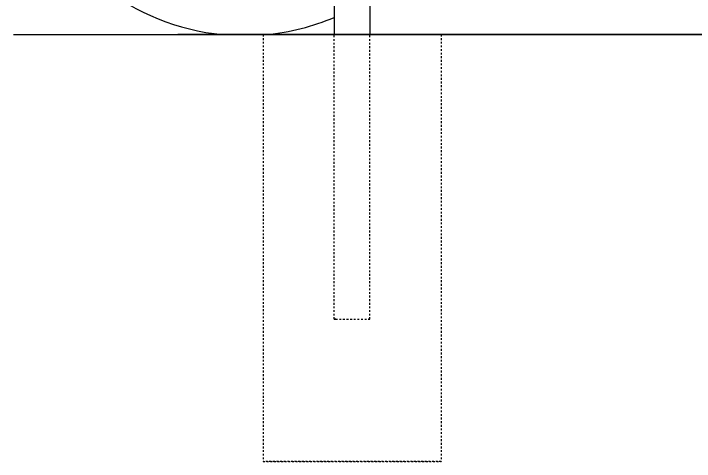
# Model space of a CAD drawing. Header units: inches. Extents: x -9 to 508, y -1 to 141.
# Drawn here: x -9.12 to 28.52, y 72.66 to 97.44 of the extents above; entities that cross this region are included whole.
import ezdxf

# ---------------------------------------------------------------- set-up
doc = ezdxf.new("R2010")
doc.units = ezdxf.units.IN
doc.header["$PDSIZE"] = -1
doc.linetypes.add('HIDDEN', pattern=[1.905, 1.27, -0.635])
for name, color, linetype, lineweight in [('ZANO_R', 7, 'Continuous', 0), ('ZANO_R_przerywana', 250, 'HIDDEN', 0), ('ZANO_W', 1, 'Continuous', 0)]:
    doc.layers.add(name, color=color, linetype=linetype, lineweight=lineweight)
doc.styles.get("Standard").update_dxf_attribs({"font": 'arial.ttf'})
doc.dimstyles.new('amerykanie', dxfattribs={"dimtxt": 50, "dimasz": 50, "dimexe": 0.5, "dimexo": 0.5, "dimgap": 1, "dimtad": 1, "dimdec": 0, "dimzin": 0, "dimlunit": 5, "dimtxsty": 'Standard', "dimcen": 0.09, "dimclrd": 1, "dimclre": 1, "dimclrt": 1, "dimazin": 0, "dimtfac": 1, "dimtdec": 0, "dimtmove": 0, "dimatfit": 3, "dimfxl": 1, "dimtzin": 0, "dimarcsym": 1})

# ---------------------------------------------------------------- blocks, each defined once
blk = doc.blocks.new('*D415')
at = {"layer": 'Defpoints', "color": 0}
for p in [(10.584, 125.805), (10.584, 125.805), (38.143, 125.805), (13.856, 120.137), (10.584, 96.435)]:
    blk.add_point(p, dxfattribs=at)
at = {"layer": 'ZANO_W', "color": 1, "lineweight": -2}
blk.add_arc((10.584, 125.805), 6.545, 278.7629, 351.2371, dxfattribs=at)
at = {"layer": 'ZANO_W', "color": 1}
for points in [[(17.219, 124.795), (16.886, 124.821), (17.129, 125.805)], [(11.568, 119.503), (11.594, 119.171), (10.584, 119.26)]]:
    blk.add_solid(points, dxfattribs=at)
at = {"layer": 'ZANO_W', "color": 1, "insert": (14.264, 122.125), "char_height": 1.625, "attachment_point": 5, "rotation": 45}
blk.add_mtext("90%%d0'", dxfattribs=at)

msp = doc.modelspace()

# ---------------------------------------------------------------- linework, layer by layer
at = {"layer": 'ZANO_R'}
for p, q in [((8.61546, 127.77367), (8.61546, 96.27767)), ((10.58396, 125.80517), (10.58396, 96.27767)), ((-9.1179, 96.27767), (80.44951, 96.27767)), ((48.77286, 96.27767), (-0.04594, 96.27767)), ((2.42888, 96.27767), (3.65027, 96.27767)), ((3.65027, 96.27767), (4.67157, 96.27767)), ((4.67846, 96.27767), (14.52096, 96.27767)), ((14.52096, 96.27767), (4.67846, 96.27767)), ((8.61546, 96.27767), (8.6942, 96.27767)), ((8.6942, 96.27767), (8.61546, 96.27767)), ((8.6942, 96.27767), (10.50522, 96.27767)), ((10.50522, 96.27767), (10.58396, 96.27767)), ((10.58396, 96.27767), (10.50522, 96.27767))]:
    msp.add_line(p, q, dxfattribs=at)
at = {"layer": 'ZANO_R', "color": 253}
for start, end in [(66.949447, 264.472875), (275.527481, 293.050553)]:
    msp.add_arc((3.65027, 108.8997), 12.68108, start, end, dxfattribs=at)
at = {"layer": 'ZANO_R_przerywana', "ltscale": 0.05}
for p, q in [((4.67846, 96.27767), (4.67846, 72.65567)), ((4.67846, 96.27767), (4.67846, 72.65567)), ((8.61546, 80.52967), (8.61546, 96.27767)), ((10.58396, 80.52967), (10.58396, 96.27767)), ((14.52096, 96.27767), (14.52096, 72.65567)), ((14.52096, 96.27767), (14.52096, 72.65567)), ((8.61546, 80.52967), (8.6942, 80.52967)), ((8.6942, 80.52967), (8.61546, 80.52967)), ((8.6942, 80.52967), (10.50522, 80.52967)), ((10.50522, 80.52967), (10.58396, 80.52967)), ((10.58396, 80.52967), (10.50522, 80.52967)), ((4.67846, 72.65567), (14.52096, 72.65567)), ((14.52096, 72.65567), (4.67846, 72.65567))]:
    msp.add_line(p, q, dxfattribs=at)

# ---------------------------------------------------------------- dimensions: what is measured, and where the dimension line sits
at = {"layer": 'ZANO_W'}
dim = msp.add_angular_dim_2l(base=(13.85638, 120.13718), line1=((10.58396, 125.80517), (10.58396, 96.43515)), line2=((10.58396, 125.80517), (38.14296, 125.80517)), dimstyle='amerykanie', override={"dimtxt": 1.625, "dimasz": 1, "dimgap": 0.5, "dimdec": 4, "dimaunit": 1, "dimadec": 1, "dimtdec": 4, "dimtmove": 1, "dimfrac": 2}, dxfattribs=at)
dim.commit()
dim.dimension.update_dxf_attribs({"geometry": '*D415', "text_midpoint": (14.26419, 122.12495)})

doc.saveas('drawing.dxf')
